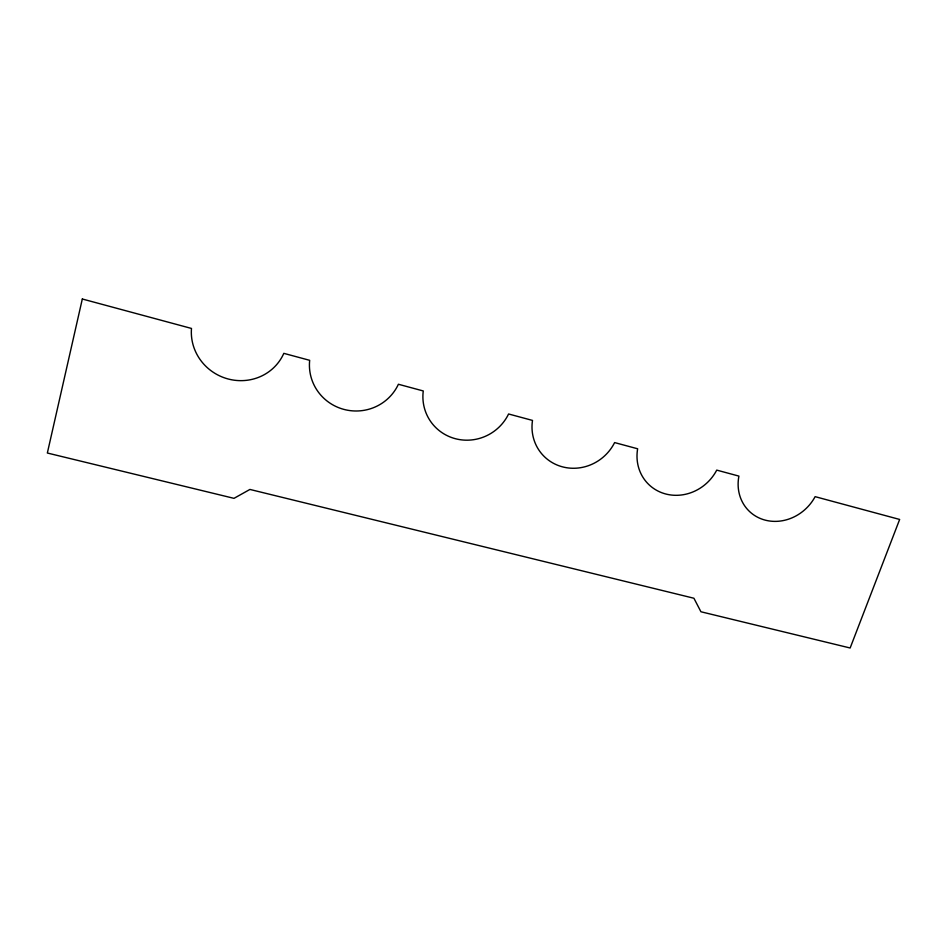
<?xml version="1.0" encoding="UTF-8"?>
<svg xmlns="http://www.w3.org/2000/svg" width="947" height="947" viewBox="0 0 947 947"><rect width="100%" height="100%" fill="white"/><g stroke="black" fill="none" stroke-linecap="round" stroke-linejoin="round"><path stroke-width="1.42" d="M82.318 299.003L47.35 453.021L233.992 498.347L249.925 489.445L693.914 598.244L700.934 611.762L850.146 647.997L899.65 519.453L815.13 496.654A43.396 39.135 -46.5 0 1 764.916 520.057A43.396 39.135 -46.5 0 1 738.909 476.104L716.737 470.114A44.047 40.757 -45.2 0 1 665.481 493.92A44.047 40.757 -45.2 0 1 637.639 448.783L614.615 442.58A44.722 42.473 -42.5 0 1 562.293 466.8A44.722 42.473 -42.5 0 1 532.498 420.421L508.586 413.981A45.468 44.26 -33.6 0 1 455.128 438.639A45.468 44.26 -33.6 0 1 423.262 390.957L398.403 384.257A46.581 45.799 3.7 0 1 343.773 409.364A46.581 45.799 3.7 0 1 309.669 360.322L283.816 353.349A48.51 46.699 25.4 0 1 227.955 378.93A48.51 46.699 25.4 0 1 191.483 328.443L82.318 299.003"/></g></svg>
